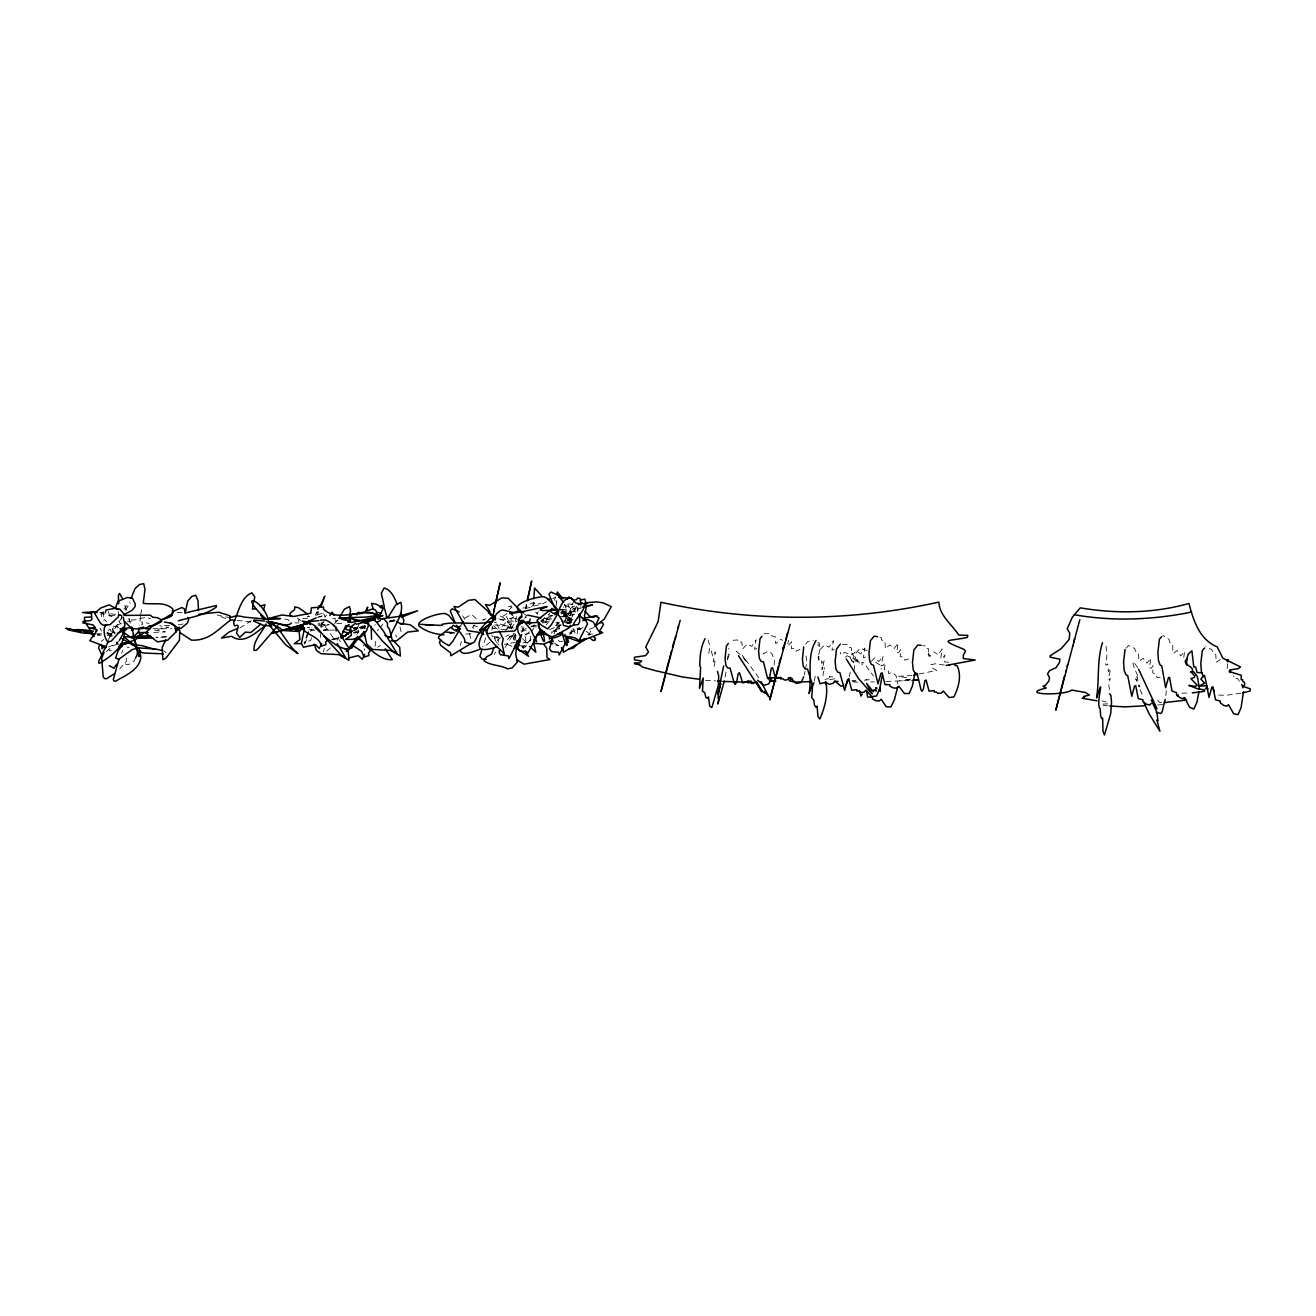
<?xml version="1.0" encoding="UTF-8"?>
<svg xmlns="http://www.w3.org/2000/svg" width="1316" height="1316" viewBox="0 0 1316 1316"><rect width="100%" height="100%" fill="white"/><g stroke="black" fill="none" stroke-linecap="round" stroke-linejoin="round"><path stroke-width="0.75" stroke-dasharray="5 3.75" d="M515.658 639.839L515.707 632.749M569.762 622.123L570.404 606.281L574.056 601.577M497.925 637.355L498.517 645.235M529.871 641.237L530.94 634.032M126.336 657.77L126.287 661.455L118.736 669.992M725.971 672.131L725.034 677.559M118.604 615.411L118.539 611.562M140.417 616.266L139.726 625.215M514.128 640.497L514.293 633.341M364.499 628.834L364.548 627.107L353.609 628.818M928.586 652.094L928.685 648.772L925.132 647.817L925.181 646.008L922.977 645.366M559.415 624.491L558.889 630.578M577.724 611.743L577.708 606.989M577.132 634.148L578.086 627.864M116.877 641.731L117.618 643.458L116.367 642.751M308.224 616.875L308.322 615.674M727.913 655.911L727.419 659.612L729.08 654.167L727.6 660.106M728.784 648.985L728.801 648.048M505.887 629.986L507.811 627.321L512.648 627.074M774.121 665.156L774.417 660.336L771.768 653.328L767.36 651.568L763.51 653.92L762.902 651.469M814.341 681.046L815.492 674.582L816.808 673.562M1165.877 695.736L1166.256 690.587M555.961 606.199L556.915 600.869M818.799 654.71L819.457 651.14L817.976 643.968M323.489 651.881L324.262 648.41M849.33 676.95L850.399 671.473M804.29 674.96L805.014 671.325M805.376 669.499L806.889 661.751L805.951 655.763M1227.647 663.758L1227.071 669.416M1183.758 657.49L1184.63 651.404L1180.83 655.861L1177.129 650.449L1173.921 653.164L1172.901 652.752L1172.655 644.741L1169.529 642.027L1169.019 639.362L1162.933 635.496M787.807 643.804L788.613 640.086M525.791 608.732L526.729 604.472M525.824 606.446L526.203 604.702M541.567 621.892L542.044 619.869M515.28 621.349L516.448 616.53M542.751 622.369L543.492 619.326M375.126 646.353L375.438 641.665L374.402 640.892M491.789 630.15L492.595 627.107M823.898 670.847L822.878 674.976L824.359 677.97M523.965 627.041L522.09 633.539M460.32 645.449L461.373 641.517M556.043 631.367L557.54 625.363L559.514 623.735M823.01 665.6L824.425 659.579L821.809 663.527L820.806 657.539M485.67 637.865L482.775 646.929M554.052 634.148L556.75 624.541L559.037 623.455L556.059 622.468M317.353 612.039L316.893 613.47L317.962 611.348M554.431 600.326L555.549 596.872M513.816 616.793L511.891 618.175L498.139 620.33M576.49 606.183L569.631 622.846L563.528 610.723L563.363 606.676M108.142 639.642C111.564 636.253 112.518 623.29 106.958 632.535M588.91 635.496L590.539 631.137L593.384 628.209M140.45 614.309L141.75 611.035L140.203 606.298M304.506 643.639L305.378 641.451M564.103 622.649L572.509 606.133M122.108 617.138L109.491 636.993M315.544 614.72L316.728 611.825M359.071 624.179L354.859 633.424M315.708 615.296L317.501 614.852L319.64 609.802M356.85 634.559L359.087 629.147M310.724 631.335L311.678 629.064M135.581 657.786L134.199 661.027L128.754 664.564L125.826 664.267L122.487 661.981M306.76 639.543L304.045 645.07M545.301 622.402L549.512 613.091M531.351 606.709L534.888 603.123L541.04 603.764M524.739 618.536L526.334 615.592M121.467 653.23L122.997 650.137M494.29 654.529L495.556 652.012M338.64 636.977L338.936 638.244M339.38 639.806L340.301 641.665M565.222 619.918L567.344 615.822L565.271 614.079L563.232 615.625M125.053 610.262L130.613 603.123M502.301 626.548L506.956 621.152L516.843 621.168M531.45 632.058L534.263 627.156M511.167 628.456L515.181 622.55M566.242 623.241L571.736 611.825L567.739 604.324M565.502 616.085L567.41 613.223L561.208 609.407M546.272 624.968L551.124 618.356M506.397 630.068L508.025 627.831L511.134 628.653M321.992 621.975L321.071 628.143M569.861 634.789L571.835 629.525M509.062 609.9L512.105 607.021M510.921 636.023L504.67 642.109M529.295 631.729L523.044 637.816M380.719 627.025L382.841 623.998M505.064 647.538L514.013 633.029M523.159 630.89L521.383 625.182M572.805 630.446L570.963 633.292L571.868 633.851M805.705 644.198L807.662 641.468L813.255 640.744M119.559 640.07L117.124 643.343L108.603 646.995M337.521 620.478L334.396 623.718M330.398 647.949L326.187 651.502M123.918 609.144L129.741 602.119M320.923 627.387L326.598 623.62M338.064 619.836L335.481 621.448L334.379 616.826M845.53 657.145L847.06 655.681L849.544 657.079L853.64 662.82L852.143 658.115L854.643 659.481C845.481 639.609 862.473 673.66 855.893 657.687L859.644 663.379L860.631 662.54L862.21 664.564L861.881 662.112L864.102 663.083L873.479 676.062M506.989 613.47L500.508 617.961M536.912 613.404L538.491 611.611M497.645 640.563L500.376 637.503M541.452 621.284L545.531 616.678M531.055 639.658L522.172 647.39M1126.216 648.114L1128.569 645.498L1134.803 648.508L1135.346 651.075L1138.554 653.328L1138.883 661.142L1143.176 658.345L1147.009 663.165L1150.858 658.329L1149.378 668.117L1151.286 668.117L1153.161 665.682L1152.701 672.821L1156.517 674.746L1156.978 677.756L1160.367 677.214M510.756 607.301L511.463 605.837L504.867 607.778M364.976 625.248L363.183 628.077M490.062 642.175L485.456 645.909M107.402 635.513L109.376 633.572L113.456 635.085M474.747 625.084L472.428 627.436L477.165 630.167M318.061 625.363L321.729 623.554L324.953 626.153L335.119 640.25M871.291 661.29L874.91 657.753L878.759 661.619L883.085 656.273L881.029 665.88L883.052 665.501L885.175 662.82L884.319 669.712L888.284 670.815L888.629 673.595L892.264 672.427L896.064 675.766L897.857 684.04M323.506 622.517L321.565 624.393L328.424 624.508M1220.426 659.546L1216.132 662.326L1215.803 654.513L1212.595 652.259L1212.052 649.709L1205.818 646.699M515.905 621.892L516.875 621.004M311.629 637.816L310.477 640.612L304.012 642.126M377.396 630.512L378.646 629.361M540.744 621.843L542.801 620.066M574.631 606.051L569.812 608.815L560.748 609.752M324.575 617.007L326.664 615.362M106.333 651.65L113.127 645.547L117.815 644.149M101.266 641.254L103.75 639.51M560.994 624.738L551.272 633.128M464.828 617.961L471.523 614.506L478.185 620.313M118.72 615.23L119.559 614.983M239.857 627.995L251.948 620.33M494.75 638.425L497.3 636.796M329.247 624.705L320.199 626.498M556.372 623.965L559.168 622.188M756.782 648.41L754.611 649.462L756.042 639.872L751.781 646.32L747.291 644.1L742.471 648.969L741.895 642.142L738.177 641.879L737.503 639.889L730.314 640.629M834.13 649.249L831.959 650.301L833.39 640.711L829.129 647.159L824.639 644.939L819.819 649.808L819.243 642.981L817.828 642.504M102.862 612.894L100.871 614.128L101.694 616.53L106.563 621.728M799.996 649.314L796.213 651.272L795.654 648.689L791.36 648.541L791.755 641.764L788.054 645.547M377.577 647.242L380.324 645.547M546.666 601.807L542.537 603.797M353.181 632.996L364.548 627.107M513.553 635.052L506.232 638.128M583.12 627.551L575.799 630.627L572.888 628.999M593.927 627.485L589.272 629.361M317.501 614.852L322.453 613.174M317.814 624.113L319.92 622.962M364.746 625.84L353.79 630.578M529.558 633.111L525.462 634.328L521.103 631.894M141.454 624.968L142.753 624.08L141.585 621.975L149.103 623.406M363.117 625.758L354.349 630.413M562.705 641.484L559.777 641.715L557.77 639.823M552.621 598.747L555.336 597.349M117.766 615.23L121.072 615.082L108.718 613.536M865.484 657.029L863.411 657.737L864.859 648.064L860.746 653.97L856.469 650.844L851.847 655.006L851.353 647.834L847.817 646.88L847.175 644.692L842.092 644.231M908.468 658.905L904.849 660.237L904.339 657.457L900.243 656.536L900.67 649.594L898.68 652.358L896.64 652.818L898.154 643.113L894.074 648.656L889.929 644.939L885.355 648.64L884.944 641.237L881.49 639.839L881.555 637.997L879.401 637.059M575.01 607.926L573.332 608.749L580.57 606.972M454.25 632.272L447.539 634.526M505.722 636.401L509.16 634.773M552.95 615.493L546.239 617.747M482.577 620.247L485.834 618.717M322.65 622.402L324.345 621.613M549.595 629.558L561.027 624.952M531.022 626.827L534.97 625.116M559.465 628.291L551.355 631.779M539.034 604.866L532.437 606.429M522.945 647.9L525.643 646.847L526.4 644.544L525.479 637.174L523.061 635.332M121.22 623.422C115.134 625.791 110.889 628.028 112.353 633.786L113.785 633.473M333.968 639.724L338.771 638.112M317.386 617.5L324.904 614.917M111.416 650.548L110.116 651.009L108.734 649.462M525.216 617.204L526.433 617.007M526.548 628.587L521.12 630.463M515.411 642.323L504.258 644.297M319.344 616.941L321.614 616.201M569.335 633.111L579.978 628.719L577.921 628.341M365.387 626.663L353.231 630.315M359.021 631.631L355.221 632.782M332.603 639.198L339.298 637.306M336.814 639.971L338.261 639.56M331.583 639.592L336.764 638.145M319.229 625.676L327.651 623.504M583.531 607.4L574.269 609.769L575.306 611.298L562.656 615.246L573.727 614.704L563.051 616.595M393.616 620L389.799 620.872M525.364 608.535L530.414 607.318M540.728 620.412L541.797 620.149M391 620.987L394.224 620.313M374.649 625.001L375.471 624.82M365.387 626.926L355.057 628.719M389.026 621.991L394.932 620.757L389.947 621.678M389.947 621.794L391.197 621.547M393.402 621.086L394.915 620.774M560.073 616.661L566.818 615.987L572.345 620.461M364.993 626.811L354.909 628.406M395.014 620.083L390.095 620.987M567.492 623.488L571.374 622.748M829.705 679.681L835.084 678.678L834.41 677.082L829.031 676.671L831.054 678.234L825 679.352M852.11 681.852L855.236 681.26M555.467 625.577L558.609 624.985M178.302 624.853L183.056 624.031M365.684 626.087L353.214 628.39M561.471 621.465L572.97 619.556M1240.939 693.154L1226.578 695.259L1218.238 695.078L1217.3 693.976M493.714 628.587L495.277 628.341L492.02 628.061M592.595 633.983L584.995 635.019M919.045 674.006L936.515 670.469L932.567 668.15L930.856 664.712L935.413 663.774L944.51 665.123M551.782 618.849L541.847 620.313M1162.62 704.57L1154.79 705.261M565.617 617.204L568.183 616.809L569.285 617.895L569.91 623.323M550.68 617.829L542.603 618.536M307.747 618.191C305.197 618.569 296.478 617.994 298.995 622.007M910.31 679.204L904.273 679.829L910.178 680.027M562.853 616.793L568.183 616.809L564.909 614.769M864.365 680.207L870.008 679.665L865.977 679.714M332.668 618.701L335.81 618.438M315.05 630.134L310.79 630.496L312.846 630.446M546.897 622.616L542.307 622.863M1181.834 693.137L1189.022 693.055M323.604 630.282L329.806 629.706L323.868 629.805M521.07 631.006L528.719 630.413M851.88 680.635L855.91 680.339M165.783 636.911L156.489 637.487M912.153 675.519L898.219 676.325L908.303 677.921M313.8 629.295L306.776 629.295M307.22 616.579L309.77 616.447M166.885 636.73L155.864 637.322M565.354 622.468L568.561 622.303M334.494 630.035L323.456 630.446M127.504 621.382L131.567 621.201M365.832 628.045L353.395 627.699M336.797 623.587L344.035 623.488M899.568 680.898L902.25 680.783M886.194 681.441L911.988 680.388M465.946 633.983L471.342 633.786M106.909 633.917L112.205 633.934L106.678 633.012M153.659 632.387L165.355 631.894L154.466 629.986L168.613 627.189L160.733 626.91M177.068 612.598L182.332 612.483M870.731 681.968L874.35 681.885M763.922 633.67L770.946 633.786L771.587 635.908L775.223 636.615L775.716 643.672L780.47 639.28L782.543 640.25M1102.808 704.109L1107.759 703.879L1108.516 702.793L1102.002 700.836M96.594 633.753L101.546 633.786M152.969 628.768L172.1 628.768M555.747 622.287L558.987 622.303M307.154 627.567L309.737 627.584M104.227 614.325L101.612 613.963L101.085 612.779M522.666 608.074L525.528 607.729L531.335 603.221L534.51 602.81L535.332 605.804M114.607 615.444L107.797 615.263M853.887 682.05L857.917 682.149M97.17 634.838L99.407 634.904L98.289 634.822M294.965 622.846L298.716 622.994M131.189 619.852C137.752 621.053 143.987 615.23 150.402 618.734M566.735 622.665L570.206 623.044M97.417 634.954L101.365 635.118M114.492 632.223L112.584 632.601L115.956 633.128M1161.798 702.596L1159.33 702.448L1156.024 697.743M354.004 632.272L358.478 632.535M318.719 616.431L320.133 616.859M444.315 632.223L453.444 632.782M705.425 680.257L715.509 680.882M454.777 633.144L447.572 632.651M112.633 635.941L108.751 635.694L111.827 635.924M562.064 611.101L567.41 610.969L564.35 604.192M560.83 612.795L577.099 614.605M284.782 619.079L287.776 619.441L289.734 621.432M446.798 631.779L454.234 632.404M556.536 631.269L553.51 630.775M498.896 637.322L492.579 636.385M523.126 642.488L529.476 643.014M109.08 635.644L111.959 635.891M573.003 604.373L566.851 603.731L564.646 605.113L571.769 608.354L575.24 612.236M1108.171 705.87L1100.735 705.031M555.763 645.103L558.856 645.383M542.62 621.02L548.805 621.777M580.784 629.147L576.885 628.045M525.906 646.353L521.498 645.794M500.886 629.262L507.005 629.986M300.657 620.494L297.383 618.224M237.077 620.297L251.652 622.123M531.286 625.923L536.599 627.156M565.666 621.777L569.581 623.488M494.767 624.968L512.516 626.383L512.533 627.798M225.645 616.941L229.428 617.451M99.835 612.368L102.845 612.779M113.423 626.103L118.835 627.502M948.639 662.261L944.444 661.849L944.822 655.023L942.815 657.967L940.743 658.674L942.19 649.002L938.078 654.907L933.801 651.782M497.843 644.643L499.109 644.922M225.595 618.586L217.074 615.016M218.094 615.082L221.483 616.003M549.167 619.869L544.627 618.471M517.204 619.277L510.871 617.155M483.021 619.589L484.255 619.968M547.95 614.72L552.128 615.987M499.011 618.849L511.825 623.307L511.019 626.35L512.187 627.929L494.29 622.172M477.724 626.811L473.283 625.248M533.638 625.001L536.566 625.972M126.978 647.044L129.067 647.735M566.324 622.468L568.644 623.34M511.99 646.337L506.084 643.738M108.373 615.164L112.057 616.694M115.709 625.988L118.358 627.173M500.425 616.118L503.6 617.813L513.47 628.275M120.792 615.427L121.796 615.97M393.303 620.017L394.932 620.922M526.318 615.378L524.41 614.062M578.76 627.995L580.701 629.278M554.217 643.03L559.892 646.798M579.04 627.65L580.932 628.933M107.287 632.124L112.321 635.595M499.175 628.801L496.362 623.323M166.194 652.769L164.171 651.206M118.835 644.511L116.466 642.274M521.646 646.123L523.636 648.508M867.112 650.499L860.006 648.327L856.042 652.736L854.002 670.979M586.146 631.203L591.295 635.348M522.616 638.638L528.489 645.005M571.111 622.221L561.241 611.759M497.415 629.311L493.352 625.495M469.499 633.654L471.227 640.102M118.818 621.497L120.94 623.899M323.687 613.782L325.496 617.171M875.551 662.244L879.746 664.876L881.358 669.137M535.579 611.956L537.718 614.259M739.921 654.381L736.401 651.305L737.799 654.216M496.494 642.323L497.284 643.343M562.047 610.854L566.456 614.605L569.088 612.516L578.02 610.114L578.069 607.877M363.512 645.876L363.101 644.922M745.53 659.629L758.954 678.003M395.491 634.871L396.873 636.845M571.687 621.909C570.831 617.665 562.458 615.674 565.995 610.969L565.831 604.801M708.074 639.987L709.867 645.991L708.781 653.805L711.462 651.338L712.696 656.437C720.494 641.468 708.732 669.877 715.509 659.382L714.127 666.472L715.805 668.66M1239.343 681.211L1237.616 678.398L1234.227 678.941L1233.766 675.93M462.706 615.789L464.811 619.26M745.958 661.274L741.928 654.381L744.527 659.629M573.102 628.555L575.865 634.805M514.753 633.358L516.168 635.842M510.986 628.489L510.082 626.4L511.595 624.212L510.871 617.846M1137.666 667.574L1133.306 661.537C1131.102 665.254 1142.749 683.053 1136.761 676.671L1138.373 681.984C1129.786 671.127 1144.607 692.2 1138.439 685.685L1143.505 697.628M511.924 628.982L505.163 613.486M108.192 611.348L111.12 619.408M100.016 628.11L101.398 631.038M556.701 603.221L556.026 600.26M513.306 633.095L515.938 639.379M494.076 636.895L496.05 641.599M112.699 628.982L114.706 634.082M512.335 634.888L514.721 641.731M126.451 610.114L123.539 601.873M116.959 642.126L117.535 643.771M113.752 631.137L114.147 632.239M399.965 626.91L401.396 632.914M491.822 635.019L492.447 636.928M851.765 661.175L849.116 654.167L844.707 652.407L840.858 654.759L840.266 652.308M128.935 618.339L130.432 623.965M128.952 618.882L129.741 621.859M1106.016 646.172L1106.937 655.549L1105.637 664.251L1105.999 665.189L1107.776 663.938L1108.368 671.621L1110.704 668.791L1108.368 678.497L1109.092 679.698L1110.243 678.25L1108.779 685.702L1109.882 690.209M364.318 648.788L364.548 650.071M320.38 634.328L320.759 637.553M492.2 626.087L492.365 628.012M121.45 615.115L121.697 619.178M824.293 667.755L824.359 669.021M533.194 602.267L533.325 605.788M103.569 611.66L103.832 620.659M561.175 611.512L561.208 614.161M169.534 625.363A33.41 4.639 -3 0 1 159.664 625.264"/><path stroke-width="1.5" d="M124.823 631.203L123.211 629.953L123.194 633.621L119.559 640.07M580.669 605.031L580.356 598.665L577.576 598.04L576.556 599.668L574.039 600.145L568.89 596.954L567.344 599.125M767.59 677.937L780.898 677.575L780.865 679.056L782.773 678.727L784.731 680.142L788.366 679.5L790.225 677.411L796.065 683.432L801.049 682.576L803.698 676.835M515.609 645.975L515.362 648.212M818.47 656.503L818.749 659.81M101.957 645.975L102.006 648.739L104.375 646.337M570.19 625.264L569.45 627.567L549.479 639.017L549.265 636.039L539.346 628.522L538.129 625.363L539.363 623.192M584.041 638.49L583.284 640.793L563.33 652.243L563.116 649.265L561.323 647.735M490.342 622.534L488.845 625.544L485.522 627.354C485.818 639.082 497.349 646.074 504.308 654.101L502.087 644.116L503.222 638.836L499.077 631.055M530.809 622.863L527.025 621.695M803.731 646.929L802.398 659.267L803.27 666.241L805.178 668.989L807.448 668.989L812.597 685.258L814.012 682.889M1072.556 646.288L1072.82 645.778M1125.032 649.413L1123.568 662.277L1124.16 670.403L1125.756 674.434L1127.713 675.651L1131.776 696.279L1134.524 686.08L1135.692 685.636L1138.274 698.631L1142.946 699.799L1142.897 701.428L1146.318 704.175L1149.559 704.998L1151.237 703.517M1230.164 672.608L1230.608 669.828M1186.555 665.024L1186.835 659.184L1184.976 661.438M185.178 613.091L187.744 601.05L191.692 596.493L195.623 595.21L197.992 600.54L198.519 610.196M541.337 630.2L541.485 631.483L544.429 632.042M882.279 675.273L879.746 688.498L876.588 696L871.735 696.575L866.027 690.11L864.201 692.101L860.664 692.529L858.739 690.966L856.88 691.18L856.897 689.65L851.781 690.242L848.754 679.056L847.488 679.879L844.642 690.406L839.871 672.624L837.716 672.196L835.907 669.005L835.134 661.619L836.515 649.084L840.315 644.149M1228.042 661.932L1228.108 659.53L1226.989 661.175M533.835 598.714L534.576 588.071L541.649 595.737M1079.827 619.672L1055.794 710.212L1064.578 675.782M349.332 617.467L350.566 610.69L349.447 606.561L344.331 609.259L339.117 618.076M914.933 673.052L912.333 686.261L909.175 693.532L904.421 693.532L898.91 686.228L897.117 688.054L893.646 688.038L889.945 686.212L889.994 684.649L884.977 684.633L882.131 672.821L880.881 673.512L878.002 683.925L873.495 665.172L871.389 664.465L869.662 660.994L868.971 653.345L870.435 640.711L874.186 636.121L877.673 636.747M176.196 629.492L177.463 628.686L179.815 630.792L179.404 640.448L165.767 658.345L162.871 659.694L162.164 647.456L165.668 639.806M1165.17 699.372L1162.11 711.94L1160.761 713.519L1156.336 712.4M491.279 622.55L490.786 624.968L491.312 622.863M522.781 620.691L522.288 623.126L522.814 621.02M1199.024 691.476L1196.869 702.333L1193.875 708.979L1189.549 707.284L1184.647 697.562L1182.985 698.862L1179.81 697.628L1176.488 694.387L1176.553 692.726L1171.98 690.949L1169.579 677.378L1168.427 677.674L1165.647 687.742L1161.847 666.176L1159.939 664.695L1158.425 660.369L1157.916 651.996L1159.445 639.05L1161.765 636.681M492.151 618.405L492.858 614.983M161.703 621.58L151.982 626.531L145.566 632.881L157.509 641.879L167.691 640.168L175.982 631.943L174.962 625.824L172.182 623.406L164.385 622.007M527.535 600.754L531.664 580.981L527.19 600.31M783.464 647.34L783.02 649.413L783.744 646.715M493.566 611.759L494.322 608.288M1102.512 642.718C1096.639 660.747 1099.551 679.484 1096.557 697.891C1106.246 669.433 1095.077 704.356 1100.176 708.814L1100.653 715.723L1101.739 718.651L1102.643 718.108L1102.973 731.005L1104.453 735.019L1110.704 713.617L1111.543 702.382L1110.885 695.341L1109.503 693.779M680.191 620.247L660.994 691.509L669.054 659.908M673.562 643.688L674.121 641.188M521.613 634.46L508.881 658.658L508.321 655.944L500.393 654.694L499.109 652.407L499.685 649.594M494.717 606.544L500.162 582.824L492.299 618.75M723.652 665.929L717.779 694.322L720.724 683.382L718.24 695.078L718.223 698.516L719.112 696.756L717.911 704.027L724.244 681.178M822.105 669.252L822.533 667.393M253.182 604.011L252.425 609.061L255.6 608.847M304.522 628.258L301.397 643.376L303.47 647.225L315.363 644.675L319.344 648.377L321.746 643.573M776.275 674.812L778.398 666.209M897.742 686.755L894.387 699.799L890.85 706.922L886.194 706.708L881.21 699.224L879.335 700.951L875.93 700.803L872.426 698.829L872.557 697.266L867.639 697.052L866.602 691.114M493.714 648.163L491.608 654.101L486.41 656.914L483.975 660.862C491.148 665.847 500.08 664.86 507.598 668.841L512.006 667.985L517.32 662.195L515.724 654.266L516.464 648.13M672.476 647.587L673.808 642.241M780.553 658.23L779.187 663.379M783.102 648.624L783.563 646.83M1067.095 666.324L1067.556 664.547M670.749 653.855L671.44 651.107M790.159 624.327L769.778 699.882L775.864 676.539M1073.675 642.471L1074.646 638.688M678.003 627.896L678.513 625.955M785.603 640.415L786.54 636.763M674.96 639.28L675.684 636.5M364.68 654.48L362.262 659.283L358.297 655.582L349.02 657.885M784.122 645.366L784.928 642.471L784.813 643.376M787.001 634.937L787.544 633.012M1065.631 671.982L1066.059 670.436M534.362 639.296L533.687 643.36L535.809 652.243L529.46 646.32M135.581 657.786C141.486 649.874 132.324 639.806 123.655 643.902L118.193 650.581L115.611 658.033L118.802 659.365M669.482 658.296L670.403 655.236M139.299 628.571L138.279 632.009L132.143 638.375L125.102 633.44L123.194 633.621L123.013 632.256M124.494 632.7C123.753 647.094 111.169 656.339 99.671 663.182L98.601 662.935L98.766 661.224L108.554 640.925M771.39 678.003L768.741 683.925L763.658 685.373L757.621 680.191M848.754 678.842L846.089 684.764M318.702 608.074L319.36 605.623L317.781 609.292M99.654 644.593L98.568 647.933L102.533 656.487M521.498 635.431L517.484 648.114L519.655 650.992L526.696 651.65L527.255 654.348L539.988 630.15L538.244 622.452L526.186 623.011M553.46 636.039L549.446 648.706L551.618 651.601L558.658 652.243L559.218 654.957L568.183 637.882M308.717 623.208C314.343 621.07 303.486 624.557 308.174 623.192L271.968 633.259L300.755 625.166M366.539 610.706L367.74 607.087L365.782 610.838M131.057 598.336L135.087 588.499L139.726 584.436L143.74 583.712L145.023 589.387L143.247 603.271C153.248 605.064 164.533 600.984 172.922 609.078L172.034 613.93C158.233 621.366 148.774 631.466 131.403 628.291L124.987 621.81M306.233 637.816L308.405 632.091M265.996 623.916L265.289 625.84C255.403 632.47 244.151 645.054 231.501 636.286L221.549 638.096L229.181 631.976L237.439 628.538M495.03 620.033L495.721 618.207M118.555 616.661L110.051 624.689L103.224 625.166L100.69 623.504L94.555 613.24L100.773 608.008L109.228 604.834L117.963 609.604M116.729 664.136L113.966 668.248L109.409 665.731M336.123 630.956L336.008 627.288L333.441 625.034M321.038 606.429L324.805 596.181L320.397 605.64M378.005 619.342L383.384 607.926L384.617 608.765L386.888 617.188L388.236 617.007L395.738 604.998L400.854 602.3C404.407 614.44 393.714 625.873 390.194 637.076M481.656 650.351L479.879 656.207L482.051 659.086L486.163 659.283M350.105 619.523L350.846 617.73M381.064 608.173L382.101 605.36L379.979 607.186M345.845 625.561L340.63 637.454M253.593 602.284L254.827 597.086L251.866 592.842C240.252 597.661 238.805 612.549 233.557 622.6L234.445 625.857L237.357 625.264L238.262 626.186L236.535 633.111L239.726 637.372L245.401 632.141L250.813 632.503L260.667 624.245M263.397 610.295L264.993 604.702L260.19 606.034M528.637 621.728L529.361 624.179M461.62 624.129L462.87 621.481M175.982 631.943L179.272 627.239M345.45 636.105L346.93 633.276L348.23 633.95M485.489 627.896C475.767 645.482 475.224 654.694 497.037 646.633M329.806 615.543L331.994 612.187L334.099 615.345M595.638 625.264L599.093 617.911L595.572 616.036L593.368 617.023L589.667 616.283L585.011 611.282M105.198 613.042L106.07 609.999L114.476 608.387L119.74 609.111L125.25 615.411L150.205 615.164L152.837 617.237L157.558 617.73L160.98 619.639L167.395 618.043L171.228 615.707L174.123 610.887L182.003 607.531L184.372 608.93L185.145 612.993L216.334 605.492L216.334 607.005C205.493 615.312 189.29 617.582 178.318 620.807M471.408 643.277L450.779 655.796L450.565 652.818L440.646 645.301L439.429 642.142L440.663 639.971M451.487 627.567L453.115 625.33L459.86 628.489M550.187 610.788L551.815 608.551L558.56 611.71M365.272 632.486L363.94 635.546L365.453 635.858M705.08 638.671C700.77 646.781 699.75 656.898 699.816 666.077L700.638 667.442L699.47 688.284L703.205 677.987L702.481 691.114L704.734 692.627L705.804 697.25L707.35 698.286L708.469 696.937L709.702 706.182L711.841 707.613L718.371 685.192L718.717 675.947L717.434 671.407M728.34 643.36L726.383 646.09L725.05 658.428L725.922 665.403L727.83 668.133L730.084 668.15L734.312 683.382L735.249 684.419L736.664 682.05L738.144 673.743L739.444 672.723L742.717 682.955L748.064 681.425L748.064 682.922L750.005 682.362L752.028 683.514L755.746 682.445M862.293 694.042L860.845 696.065L859.71 690.703M277.873 625.725L258.528 648.097L256.077 650.532L253.889 650.186C253.675 640.793 260.601 633.917 264.911 626.251L264.417 625.577M104.079 652.572L101.628 657.72L103.207 676.753L104.457 678.53L106.514 678.743L114.574 673.628M123.211 629.953L121.319 631.318M816.052 640.431C806.264 656.487 812.317 675.947 809.06 693.516L812.696 683.613L811.742 697.661L813.749 700.112L814.604 705.54L816.002 707.235L817.055 706.166L817.976 716.677L819.884 718.997C824.852 707.465 828.438 694.075 825.774 681.54M761.964 636.237L760.023 638.786L758.608 651.239L759.398 658.477L761.24 661.52L763.445 661.8L767.425 677.872L768.33 679.056L769.728 676.802L771.258 668.495L772.541 667.59L775.634 678.447L780.881 677.543M364.252 631.664L347.358 651.305M521.728 621.925L517.024 625.495L518.159 632.124L520.33 636.072M357.639 636.516L346.322 651.601M106.695 624.426L104.507 627.14C103.405 632.223 104.671 638.03 107.83 642.175L111.317 641.106L124.987 625.659L123.194 616.99M1242.781 692.858L1250.2 690.982L1250.2 688.811L1242.781 686.278L1244.64 684.978L1244.64 682.576L1242.765 681.293L1242.781 679.747L1241.202 679.763L1241.202 675.24L1229.193 671.522L1229.901 669.943L1238.372 668.61L1240.495 666.916L1222.942 658.28L1217.185 646.863C1199.402 639.527 1193.415 620.445 1188.94 603.468C1153.803 613.388 1116.182 613.947 1080.288 607.844L1072.425 617.007L1067.194 628.818L1069.809 633.292L1069.151 639.428L1061.288 648.607L1050.168 655.763L1050.168 657.145L1059.989 659.234L1059.331 662.721L1056.057 667.673L1049.51 670.683L1047.536 673.989L1049.51 677.592L1048.852 680.964L1045.578 685.225L1042.963 686.294L1046.236 688.071C1017.071 694.749 1064.331 695.934 1071.783 690.028L1085.552 692.529L1089.385 695.111L1083.644 696.46L1084.779 696.838L1082.114 698.27L1097.034 700.803M1204.633 647.998L1202.281 650.614L1200.817 663.461L1201.409 671.604L1203.005 675.634L1204.963 676.852L1209.026 697.464L1211.789 687.265L1212.941 686.837L1215.523 699.816L1220.195 700.984L1220.146 702.612L1223.567 705.376L1226.808 706.182L1228.486 704.702L1233.585 713.601L1238.011 714.703L1241.021 707.844L1243.505 691.788M97.219 630.249L89.784 640.629L106.481 647.077M523.686 620.214L519.524 623.126M482.265 630.298L478.004 634.69L474.385 641.978L470.996 643.853L464.663 642.142C466.604 636.319 453.099 629.196 460.748 625.791M516.316 627.304L523.636 621.234L530.578 629.196L534.839 637.947M346.93 625.84L345.713 629.361L350.698 630.742M1204.584 675.305L1200.834 678.974L1204.584 683.3L1198.942 686.146L1206.937 685.817M234.774 620.412L230.892 619.885M576.984 644.61L573.069 648.212L568.94 649.084M460.041 628.785L455.978 631.466M558.741 612.006L554.678 614.671M492.661 621.53L479.715 632.486L467.674 630.644L454.02 606.479L458.165 607.186L468.348 600.376L474.879 599.52L494.191 616.842M341.436 638.523L350.533 631.17M488.285 613.009L489.453 611.956M144.02 632.503L136.321 639.115L129.429 642.142M363.94 632.7L354.827 641.303L351.948 648.015L349.184 648.656M518.191 619.918L522.139 616.661M268.842 621.761L268.25 623.077L271.738 626.071L262.937 625.215L253.593 620.971L254.07 620.017L264.664 621.103M561.554 632.963L557.507 634.427M169.665 616.957L172.215 615.148M117.42 633.424L124.707 630.134M594.848 626.58L604.274 619.079L611.282 606.643L603.106 602.843L596.28 601.889L586.393 602.744M518.043 640.925L520.412 639.428M552.375 640.037L544.61 643.869M349.118 632.585L348.115 633.983M560.303 635.612L554.842 637.766L543.886 633.967L542.488 631.647M586.936 638.425L583.547 640.3L580.488 639.954M480.439 649.035C475.142 650.992 461.735 656.865 460.304 650.367M534.197 639.198L536.648 641.78L534.97 636.648M1178.297 694.98L1177.063 695.572L1177.886 695.851M349.974 632.141L352.622 631.006M584.83 604.357L587.413 602.876L585.011 602.744M123.326 615.065L131.896 610.427L134.989 606.841L135.301 604.192L132.423 598.089L127.29 597.497L118.078 601.182L115.479 607.86L116.861 608.601M537.027 634.641L541.748 632.651M304.062 627.6L299.061 631.351L299.949 639.56L294.241 643.672L301.348 643.59M355.468 623.34L350.467 627.09L351.356 635.299L345.631 639.411L352.754 639.329L361.884 636.352L361.62 634.838L366.309 631.154L368.447 625.445L367.049 621.958L363.035 620.938M401.446 617.27L417.616 610.788L397.777 616.628M548.262 599.487L549.71 598.928M580.224 600.096L584.847 599.109L585.669 602.103L586.015 609.045L584.452 615.46L585.505 620.033M367.904 622.484L365.371 621.958L356.422 624.195M1207.364 687.758L1205.522 688.465L1208.121 688.827M305.756 623.916C315.61 620.626 321.104 634.805 327.503 639.543L325.496 642.488L325.99 644.626L321.301 646.107C319.722 636.138 306.99 635.793 302.367 628.061L303.996 622.369L308.816 622.912M592.726 617.237L596.888 615.674L582.577 618.553M302.17 625.199L289.734 630.101L302.927 626.301M536.435 635.579L541.731 634.098M545.86 633.736L542.883 634.592M753.13 682.379L722.895 681.408M578.217 604.718L581.31 603.781M582.791 606.331L592.414 604.932L583.531 607.4M316.202 617.878L304.753 623.011L309.885 622.846M138.262 628.472L143.707 627.058M318.916 620.642L311.086 621.366M310.066 622.6L302.186 621.053M1191.539 611.808L1188.282 612.746C1150.809 619.918 1111.987 621.448 1074.333 614.72M349.118 624.606L346.914 625.709L352.425 627.173M843.737 685.439L841.006 686.212L834.986 681.03L833.094 683.3L829.393 684.353L827.369 683.201L825.412 683.761L825.428 682.28L820.065 683.794L817.894 676.967M341.025 636.96L345.647 635.644M302.483 624.689L305.263 623.899M341.502 636.697L343.69 636.072M371.128 620.642L375.29 619.392C343.015 626.071 375.224 619.145 382.923 615.493L351.454 622.435L347.753 621.909L350.533 620.971L343.361 619.721L340.12 617.895L366.687 617.04L378.992 615.148C360.847 607.219 338.985 623.34 323.489 609.144L323.489 606.972L311.448 607.778L310.79 613.108L293.978 616.447L281.756 614.983L272.083 617.533L280.473 618.569L278.466 618.948L268.957 619.375L244.431 617.122C234.182 614.44 234.922 617.089 229.428 617.451M518.093 648.196L514.03 648.163M913.682 675.289L917.252 674.434M359.153 613.914L361.916 613.272M376.689 622.024C387.447 620.445 371.935 610.476 367.148 612.647M459.991 629.114L456.356 625.215M382.002 618.685L396.906 616.727M582.84 620.593L587.775 619.523L593.22 621.925L598.912 631.384L602.728 632.651L579.287 641.665L565.748 636.78M131.699 627.617L120.052 628.752M558.691 597.3L569.96 598.237M811.528 681.556L794.782 682.165L789.403 680.8L792.084 678.628L788.054 677.937M492.25 621.251C475.668 626.005 458.182 620.609 441.781 624.393L442.406 625.478L420.314 624.327M122.503 643.244L127.997 642.405M148.971 626.054L151.949 625.659M364.335 623.093L368.71 623.192M930.297 655.812L929.162 655.944L928.537 653.756M600.195 622.682L602.629 622.896L603.534 624.458L599.619 631.088L601.297 632.173L599.52 632.256M150.748 636.368L132.373 636.615M301.167 628.555L295.508 629.772L299.916 630.857M1192.329 692.89L1204.288 691.328L1204.699 689.946L1197.28 688.679L1188.841 685.389L1195.158 686.393L1197.231 685.356L1190.947 678.612L1194.5 677.345L1194.796 676.029L1191.177 672.18C1196.162 668.495 1187.262 665.978 1185.519 662.836L1188.348 653.888L1191.885 650.795L1193.777 666.899L1195.652 667.097L1197.067 672.542L1202.232 672.756M949.181 664.925L950.02 664.86M560.748 609.752L543.146 610.608L540.366 610.18L540.547 609.078C565.913 600.836 510.361 615.937 509.72 612.647L512.615 615.148M152.952 637.701L136.42 637.569M1144.065 705.804L1125.032 706.889L1109.882 705.985M320.594 620.149L325.348 619.885C337.686 624.755 341.995 638.819 349.414 648.772C339.841 650.071 331.007 640.974 323.67 635.825M144.941 637.898L151.274 637.553M834.328 681.524L838.062 681.359M150.419 636.154L137.374 636.335M911.988 680.388L917.713 680.043L913.682 680.109M380.62 618.849L383.894 618.717L387.414 623.027L387.529 626.679L389.421 629.032L392.036 639.379L399.686 647.291L400.377 656.026L390.441 650.4L372.51 649.446L366.851 644.198L363.792 631.515M1164.265 702.596L1186.555 700.063L1184.055 698.006M357.771 614.079C345.763 612.878 350.73 621.284 359.827 620.839M148.214 632.503L137.604 632.568M94.16 633.769L82.283 632.914L68.169 629.903L88.83 630.594M126.501 643.919L120.463 644.067L121.763 646.551M133.245 630.002L131.468 629.953M751.107 681.046L747.077 681.375L750.433 682.05M339.199 618.438L351.997 618.8L359.959 620.527M145.517 628.768L150.156 628.768M175.209 628.768L178.483 628.768M93.617 631.17L77.118 629.476L93.074 633.44M288.928 627.699L301.89 627.88M516.612 641.583L520.083 642.027M769.926 681.31L775.963 681.227L769.251 680.076M381.196 613.289L376.294 612.236M425.364 624.804L432.635 625.182M163.217 653.822L144.069 653.065L139.381 651.963L140.845 652.012L139.348 650.088M390.836 640.958L396.478 640.908L407.68 632.042L418.324 630.874L410.329 624.82L399.899 623.307L396.544 621.58M198.782 614.259L218.752 612.22L229.955 615.773L229.955 620.593C217.272 629.92 209.145 640.941 191.429 640.135L180.078 632.651M921.2 645.268L917.647 645.087L913.847 650.022L912.465 662.557L913.238 669.943L915.031 673.134L917.186 673.562L921.068 690.094L921.973 691.344L923.338 689.14L924.819 680.816L926.069 679.994L929.096 691.18L934.228 690.587L934.195 692.117L936.071 691.903L937.979 693.466L941.532 693.038L943.342 691.048L949.05 697.513L953.903 696.937C958.476 687.742 962.012 675.667 957.077 665.814L954.807 665.189M95.706 611.792L82.464 612.532L91.627 613.601M124.707 636.747L137.44 637.24L139.989 634.296L139.068 632.025M97.137 612.532L91.215 612.154L91.939 619.162C90.376 622.698 82.497 619.145 82.776 622.846L93.123 624.968L95.328 627.666L89.603 627.946L96.43 629.443L96.101 631.038M139.381 637.717L144.776 638.063M269.188 617.928L274.781 618.29M533.293 643.261L543.673 644.116L546.716 648.278L546.995 657.523L549.94 659.546L524.097 664.169L517.073 660.007M136.634 637.47L146.06 638.096L137.621 637.388M443.985 634.822C435.02 634.312 426.516 631.713 419.294 626.251C414.178 620.51 439.659 612.401 445.515 613.634L448.69 615.312L454.201 621.958M717.352 681.014L721.053 681.277M519.968 620.839L522.238 620.395M946.22 665.419L975.255 660.007L963.296 658.543L963.296 655.204L965.582 651.091L963.871 649.314C937.239 638.474 948.639 641.55 967.276 637.405L967.852 635.365L958.739 635.036C951.797 624.064 939.904 616.497 938.818 602.103C847.948 622.287 751.864 622.303 660.945 602.267L658.115 621.711L645.728 647.044L648.492 651.946L645.728 655.582L634.46 657.26L634.46 659.875L641.616 660.994L639.592 662.968L634.46 662.886L634.46 663.79L639.592 664.728M400.196 623.899L403.14 624.245L403.88 620.346L400.821 612.795M91.265 617.023L84.438 617.319L84.734 621.892M1214.339 691.065L1212.579 688.186M366.325 622.32L367.411 622.419M126.698 629.69L120.48 629.015M131.732 644.281L142.095 645.663L154.91 649.43M342.67 631.285L347.934 633.062M363.051 621.876L366.934 622.419L365.338 622.123M386.279 616.497L389.273 617.665M269.319 621.794C275.603 622.073 287.53 627.633 291.395 623.027M80.819 631.154L65.8 628.357L78.746 631.154M530.332 623.751L524.097 621.859M86.988 632.848L84.898 632.437L89.965 633.457M91.446 633.753L93.683 634.213M86.609 632.305L94.884 634.444M87.678 632.996L85.836 632.568M170.044 623.11L179.469 628.768L180.884 628.39L187.234 623.29L188.681 619.787L187.843 617.451M270.52 621.892L286.756 626.021L296.495 629.788L297.548 631.466L282.2 630.43L280.292 628.209L266.375 621.481M558.099 612.466L554.398 607.137L548.969 594.207L550.861 592.019L557.935 595.128L563.511 602.481M540.892 617.911L527.584 615.131M573.76 625.018L578.185 624.606L579.649 621.761L579.468 613.782M578.843 614.852L586.508 621.58L587.512 623.883L578.727 641.024C574.631 634.509 564.317 638.967 559.382 632.93M366.111 620.297L369.467 621.086L373.135 619.293L376.36 621.892L383.4 631.055L397.235 653.805L392.415 650.795L382.364 640.974L367.032 622.353M162.904 650.746L155.436 648.952L136.601 647.801L133.179 634.789M549.759 642.603L552.753 643.853M1190.47 671.999L1193.777 671.867L1197.445 676.704L1199.435 689.189M120.299 644.643L122.174 645.498M639.609 664.728L642.29 667.015L655.055 670.568L682.593 677L699.388 679.286M261.407 614.934L265.075 618.306M292.201 616.562L290.491 615.691L289.915 613.453L294.587 609.571L294.8 606.89L298.699 607.795L307.664 614.095M459.235 611.907L452.178 608.798L450.269 610.986L455.106 622.567M351.52 644.659L361.571 651.288L364.236 657.013L368.924 655.549L368.431 653.394L370.421 650.449L359.942 638.819M260.913 615.312L263.529 619.112M481.459 633.128L483.778 634.411M384.848 635.365L389.52 637.536L388.582 636.467M876.999 688.284L875.782 687.577L876.176 691.065L873.906 689.765L873.33 691.69L866.537 683.366L872.163 693.812L871.307 693.022L858.657 678.727L846.221 658.855M516.514 643.656L519.902 645.63M137.621 648.41L136.601 647.801L139.085 656.569L131.6 627.041M105.741 647.686L100.394 644.412M357.903 638.309L362.229 641.698M314.968 627.403L321.071 633.012M517.27 648.656L528.506 656.289L525.166 650.992M122.01 638.704L137.456 647.62L124.099 637.109M523.817 612.861C503.403 606.051 536.5 596.016 544.215 596.839L547.39 598.533L557.26 608.995M514.918 645.843L516.316 647.094M593.861 637.174C597.283 638.737 594.355 638.77 595.161 640.135L593.105 640.53L589.535 637.701M878.94 690.176L880.404 691.278L880.108 687.445M269.796 621.695C282.397 629.443 286.592 644.577 297.942 653.575L285.852 644.988L269.961 625.955M530.2 619.014L529.394 622.057L530.496 623.307M562.903 598.747L557.326 592.003L556.948 594.684M521.876 612.088L508.19 598.237L501.807 597.892L489.667 605.327L485.505 604.62L489.799 611.414L489.338 613.009L490.852 615.477M365.305 645.334C372.642 651.42 382.249 660.681 392.349 659.678L385.259 648.755M85.803 623.06L94.127 636.566M516.448 644.001L518.274 646.09L516.596 640.958M265.865 619.342C234.429 588.301 265.042 601.182 268.283 620.362M516.119 647.439L515.592 646.765L516.958 646.863L515.379 644.429M325.94 638.622L341.025 655.055L345.845 658.066L337.192 643.524M356.949 614.868L356.258 613.947L358.61 612.318C364.581 614.917 374.27 603.583 376.902 612.911M310.28 624.639L308.799 621.07M566.357 639.708L568.611 642.389L566.933 637.257M344.907 648.64L348.279 651.568L348.97 660.287L339.051 654.661L321.104 653.707L316.416 650.367L314.162 644.198M738.506 655.681L761.816 691.805L756.289 681.787L762.721 691.574L765.188 693.433L764.645 691.245L768.906 696.838L761.043 681.606M351.059 632.19L350.056 628.933M122.224 598.138L119.559 593.417L118.341 595.49L118.736 603.814M1138.587 669.202L1157.044 708.765L1151.22 699.931L1156.961 712.433L1157.932 720.855L1156.912 719.885L1159.939 731.252L1149.312 714.16L1143.982 702.711M373.382 609.621L371.507 603.304L376.392 604.274L383.137 607.877L384.321 606.873L381.36 593.236L384.124 587.972C391.411 589.881 394.537 597.941 397.136 604.241M551.963 638.589L553.181 641.747M564.909 634.46C570.322 651.667 564.794 646.732 562.475 632.914M542.159 630.529C547.571 647.752 542.028 642.8 539.725 628.999M1241.86 684.386L1242.797 687.791M371.211 626.465L371.54 639.231M119.147 646.156L119.312 647.488M139.611 650.417L140.894 657.408C139.233 669.91 125.448 675.453 115.644 681.162L113.9 680.964L113.357 679.303L118.999 659.151L132.242 649.561L138.739 647.916L139.611 650.417M557.013 611.101C557.639 615.658 563.347 619.672 563.363 625.363L569.696 627.074L573.085 625.199C576.145 617.681 582.972 612.664 585.242 604.686L581.721 602.81L579.517 603.781L575.816 603.041L571.16 598.056C565.173 597.086 561.225 604.209 559.448 609.012L557.013 611.101M487.282 629.821L486.69 633.259L488.318 633.72L495.458 632.075L514.605 631.006L517.714 627.567L519.063 618.109L521.876 615.394L521.251 611.94L519.869 610.476L513.569 612.549L502.432 609.95L500.047 610.772L496.494 613.848L487.282 629.821M479.666 630.315C498.583 622.633 501.89 602.267 479.666 630.315M438.721 636.681L438.409 637.931L442.949 642.142L448.92 645.679L452.688 641.468L459.12 630.529L458.856 628.999L454.662 630.2L450.697 627.37L438.721 636.681M537.422 619.902L537.109 621.136L541.649 625.363L547.62 628.9L551.388 624.672L557.82 613.75L557.54 612.22L553.362 613.42L549.397 610.591L537.422 619.902"/></g></svg>
